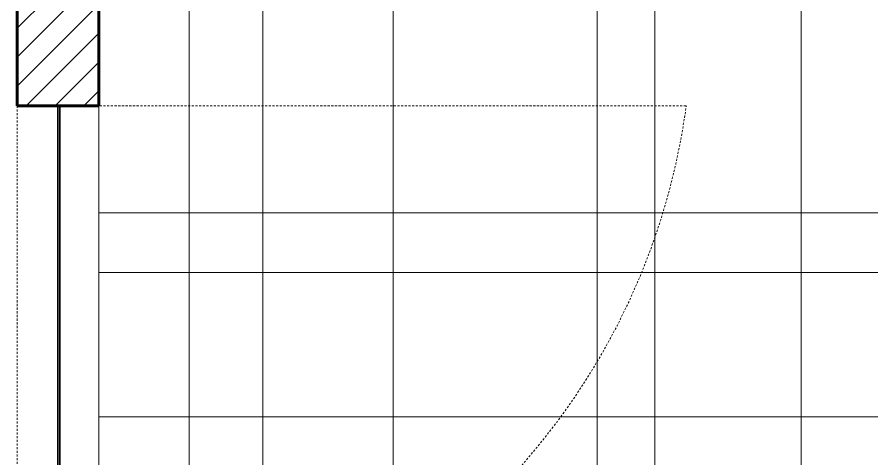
# Model space of a CAD drawing. Extents: x -566 to 72611, y -487 to 32334.
# Drawn here: x -5 to 47.4, y 127.6 to 154.6 of the extents above; entities that cross this region are included whole.
import ezdxf

# ---------------------------------------------------------------- set-up
doc = ezdxf.new("R2010")
doc.units = 0
doc.header["$LTSCALE"] = 0.5
doc.header["$MEASUREMENT"] = 0
doc.linetypes.add('HIDDEN', pattern=[0.375, 0.25, -0.125])
for name, color, linetype, lineweight in [('ceilling', 141, 'CONTINUOUS', 18), ('Framing', 142, 'CONTINUOUS', 35), ('hatch', 253, 'CONTINUOUS', 5), ('projection', 153, 'HIDDEN', 9), ('walls', 191, 'CONTINUOUS', 60)]:
    doc.layers.add(name, color=color, linetype=linetype, lineweight=lineweight)
doc.layers.add('floor', color=7, linetype='CONTINUOUS', lineweight=5, true_color=0xcfcfcf)

msp = doc.modelspace()

# ---------------------------------------------------------------- hatches: boundary and pattern name
at = {"layer": 'floor'}
h = msp.add_hatch(dxfattribs=at)
h.set_pattern_fill('ANSI37', color=256, scale=100, angle=45)
h.set_pattern_definition([(90, (243.028, 267.632), (-12.5, 9e-16), []), (180, (243.028, 267.632), (-9e-16, -12.5), [])])
h.paths.add_polyline_path([(253.46925, 349.5), (154.11744, 349.5), (154.11744, 348.5), (101.14781, 348.5), (101.14781, 349.5), (0, 349.5), (0, 344.5), (36, 344.5, -0.33835703), (0, 308.66941), (0, 308.5), (0, 173.75), (253.46925, 173.75)])
h.paths.add_polyline_path([(36, 344.5), (0, 344.5), (0, 308.66941, 0.33835703)], flags=17)
h.paths.add_polyline_path([(253.46925, 173.75), (0, 173.75), (0, 173.74997), (0, 169.75), (253.46925, 169.75)])
h.paths.add_polyline_path([(253.46925, 169.75), (0, 169.75), (0, 149.21137), (36, 149.21137, -0.33835703), (0, 113.38078), (0, 113.21137), (0, 29.94998), (0, -5), (253.46925, -5)])
h.paths.add_polyline_path([(36, 149.21137), (0, 149.21137), (0, 113.38078, 0.33835703)], flags=17)
h.paths.add_polyline_path([(575.25, 169.75), (510, 169.75), (474.75, 169.75), (327.5, 169.75), (285.46925, 169.75), (285.46925, 165.75), (253.46925, 165.75), (253.46925, -5), (263.99725, -5), (263.99725, 95.99051), (287, 95.99051), (287, 97.5), (292, 97.5), (292, -5), (341.25, -5), (341.25, 13.02988), (341.25012, 15.02988), (346.24839, 15.02988, 0.36108524), (374.08728, 41.24999), (346.25012, 41.24999), (346.25012, 42.99999), (341.25, 42.99999), (341.25, 44.99999), (341.25, 97.5), (357.75, 97.5), (405.75, 97.5), (575.25, 97.5)])
at = {"layer": 'hatch'}
h = msp.add_hatch(dxfattribs=at)
h.set_pattern_fill('ANSI31', color=256, scale=10, style=0)
h.set_pattern_definition([(45, (243.0277, 267.6315), (-0.8838835, 0.8838835), [])])
h.paths.add_polyline_path([(341.25, 45), (346.25, 45), (346.25, 92.5), (357.75, 92.5), (357.75, 97.5), (341.25, 97.5)])
h.paths.add_polyline_path([(-5, 149.21137), (0, 149.21137), (0, 173.74997), (-5, 173.74997)])

# ---------------------------------------------------------------- linework, layer by layer
at = {"layer": 'ceilling'}
for p, q in [((10.06343, 169.75), (10.06343, -5)), ((34.06343, 169.75), (34.06343, -5)), ((0, 113.38078), (0, 149.21137)), ((0, 139), (575.25, 139)), ((0, 139), (575.25, 139))]:
    msp.add_line(p, q, dxfattribs=at)
at = {"layer": 'Framing'}
for p, q in [((-2.5, 29.94998), (-2.5, 149.21137)), ((-2.38189, 29.94998), (-2.38189, 149.21137))]:
    msp.add_line(p, q, dxfattribs=at)
at = {"layer": 'projection'}
for p, q in [((-5, 149.21137), (-5, 113.21137)), ((-1.5, 149.21137), (36, 149.21137)), ((0, 149.21137), (0, 113.21137))]:
    msp.add_line(p, q, dxfattribs=at)
msp.add_arc((-5.44307, 154.84998), 41.8249, 275.40963, 352.252091, dxfattribs=at)
at = {"layer": 'walls'}
for p, q in [((-5, 149.21137), (-5, 173.74997)), ((0, 149.21137), (0, 173.74997)), ((-5, 149.21137), (0, 149.21137))]:
    msp.add_line(p, q, dxfattribs=at)

doc.saveas('drawing.dxf')
